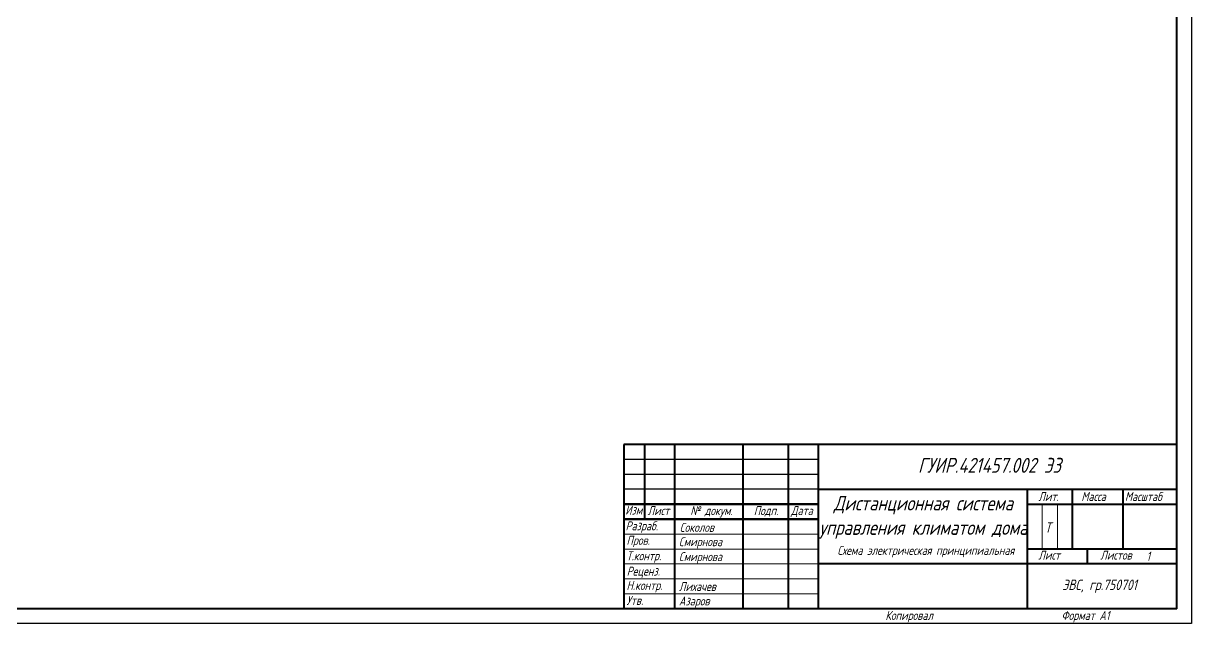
# Model space of a CAD drawing. Extents: x 260 to 1101, y 70 to 664.
# Drawn here: x 710.1 to 1101, y 70 to 271 of the extents above; entities that cross this region are included whole.
import ezdxf

# ---------------------------------------------------------------- set-up
doc = ezdxf.new("R2010")
doc.units = 0
doc.header["$MEASUREMENT"] = 0
doc.layers.get('0').update_dxf_attribs({"linetype": 'CONTINUOUS'})
doc.layers.add('KONTUR', color=7, linetype='CONTINUOUS')
for name, color, linetype, lineweight in [('Основная', 7, 'CONTINUOUS', 40), ('текст', 7, 'CONTINUOUS', 30), ('тонкая', 7, 'CONTINUOUS', 20)]:
    doc.layers.add(name, color=color, linetype=linetype, lineweight=lineweight)
doc.styles.add('GOST type A0', font='', dxfattribs={"oblique": 15, "height": 3.5})
doc.styles.get('GOST type A0').set_extended_font_data('GOST type A')

msp = doc.modelspace()

# ---------------------------------------------------------------- linework, layer by layer
for p, q in [((976, 125), (911, 125)), ((976, 120), (911, 120)), ((976, 115), (911, 115)), ((1046, 75), (1046, 75))]:
    msp.add_line(p, q)
at = {"lineweight": 50}
for p, q in [((976, 110), (911, 110)), ((976, 105), (911, 105))]:
    msp.add_line(p, q, dxfattribs=at)
at = {"layer": 'KONTUR'}
for p, q in [((1101, 664), (1101, 70)), ((1101, 70), (260, 70))]:
    msp.add_line(p, q, dxfattribs=at)
at = {"layer": 'Основная'}
for p, q in [((1096, 75), (1096, 659)), ((911, 130), (911, 75)), ((1096, 130), (911, 130)), ((918, 105), (918, 130)), ((928, 130), (928, 75)), ((951, 75), (951, 130)), ((966, 130), (966, 75)), ((976, 130), (976, 75)), ((976, 115), (1096, 115)), ((1046, 115), (1046, 75)), ((1061, 115), (1061, 95)), ((1078, 115), (1078, 95)), ((1046, 110), (1096, 110)), ((1096, 95), (1046, 95)), ((1066, 95), (1066, 90)), ((1096, 90), (976, 90)), ((1096, 75), (268, 75))]:
    msp.add_line(p, q, dxfattribs=at)
at = {"layer": 'тонкая'}
for p, q in [((1050.99, 109.79), (1050.99, 95)), ((1056.07, 109.79), (1056.07, 95)), ((911, 100), (976, 100)), ((976, 95), (911, 95)), ((976, 90), (911, 90))]:
    msp.add_line(p, q, dxfattribs=at)
for points in [[(911, 85), (976, 85)], [(911, 80), (976, 80)]]:
    msp.add_lwpolyline(points, dxfattribs=at)

# ---------------------------------------------------------------- texts
at = {"insert": (1085.89, 94.09), "char_height": 3, "attachment_point": 1, "style": 'GOST type A0'}
msp.add_mtext_dynamic_manual_height_columns('1', width=4.4986, gutter_width=17.5, heights=[0], dxfattribs=at)
at = {"layer": 'текст', "style": 'GOST type A0', "oblique": 15}
for s, p in [('Лит.', (1049.72, 111.07)), ('Масса', (1064.09, 111.07)), ('Масштаб', (1078.68, 111.07)), ('Изм', (911.5, 106.5)), ('Лист', (918.98, 106.35)), ('№ докум. ', (933.26, 106.35)), ('Подп.', (954.51, 106.35)), ('Дата', (966.96, 106.35)), ('Разраб.', (911.62, 101.25)), ('Пров.', (911.92, 96.41)), ('Т.контр.', (911.92, 91.22)), ('Лист', (1049.72, 91.45)), ('Листов', (1070.44, 91.45)), ('Реценз.', (912.01, 86.07)), ('Н.контр.', (911.92, 81.3)), ('Утв.', (911.92, 76.28)), ('Формат А1', (1057.46, 71.25)), ('Копировал', (998.54, 71.25))]:
    msp.add_text(s, height=3, dxfattribs=at).set_placement(p)
at = {"layer": 'тонкая', "style": 'GOST type A0', "oblique": 15}
msp.add_text('Т', height=3.5, dxfattribs=at).set_placement((1051.9, 100.47))
at = {"layer": 'тонкая', "attachment_point": 1, "style": 'GOST type A0'}
for s, width, gutter_width, heights, insert, char_height in [('ГУИР.421457.002 Э3', 55.4552, 47.88, [3.68], (1009.46, 125.52), 5), ('\\pxqc;Дистанционная система управления климатом дома', 72.8121, 12.5, [15.42], (974.83, 112.81), 4.9), ('Соколов', 7.5622, 12.5, [0], (929.75, 103.74), 3), ('Смирнова', 7.5622, 12.5, [0], (929.46, 98.94), 3), ('Смирнова', 7.5622, 12.5, [0], (929.46, 93.94), 3), ('Схема электрическая принципиальная', 61.6197, 12.5, [3.55], (982.48, 96.03), 3), ('Лихачев', 7.5622, 12.5, [0], (929.46, 83.94), 3), ('ЭВС, гр.750701', 28.5892, 12.5, [2.56], (1057.71, 84.75), 3.5), ('Азаров', 7.5622, 12.5, [0], (929.46, 79.1), 3)]:
    msp.add_mtext_dynamic_manual_height_columns(s, width=width, gutter_width=gutter_width, heights=heights, dxfattribs=dict(at, insert=insert, char_height=char_height))

doc.saveas('drawing.dxf')
